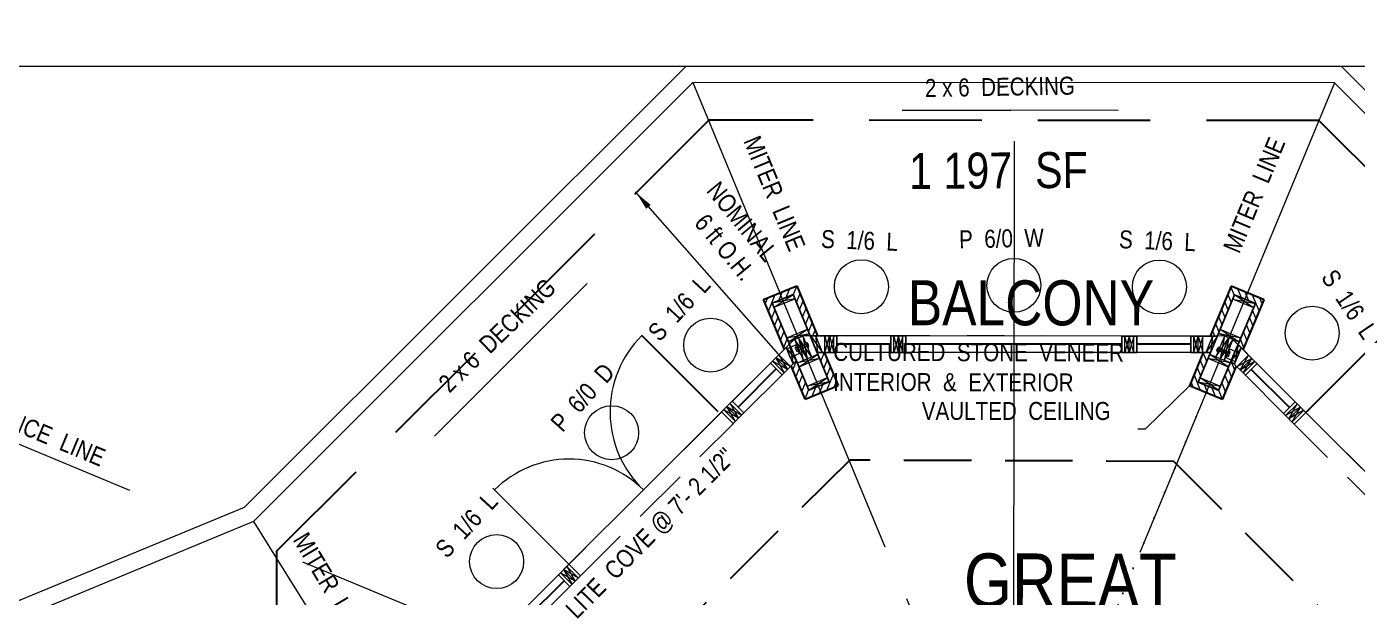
# Model space of a CAD drawing. Header units: inches. Extents: x 279 to 11006, y 233 to 7807.
# Drawn here: x 2519.5 to 2963.4, y 2235.7 to 2426.3 of the extents above; entities that cross this region are included whole.
import ezdxf

# ---------------------------------------------------------------- set-up
doc = ezdxf.new("R2010")
doc.units = ezdxf.units.IN
doc.header["$MEASUREMENT"] = 0
for name, pattern in [('ACAD_ISO07W100', [3, 0, -3]), ('CENTER', [2, 1.25, -0.25, 0.25, -0.25]), ('HIDDEN', [0.375, 0.25, -0.125])]:
    doc.linetypes.add(name, pattern=pattern)
for name, color, linetype, lineweight in [('BALCONY', 7, 'Continuous', 9), ('DOORS', 7, 'Continuous', 30), ('FOUNDATION', 7, 'HIDDEN', 20), ('GRID', 1, 'CENTER', 20), ('GRID LAYOUT', 1, 'Continuous', 9), ('LAYOUT', 6, 'Continuous', 9), ('LITE COVE', 7, 'HIDDEN', 30), ('MASONRY', 16, 'HIDDEN', 30), ('ROOF BEAMS', 3, 'HIDDEN', 30), ('ROOFLINE', 7, 'HIDDEN', 30), ('WALL FRAMING', 7, 'Continuous', 30), ('WINDOWS', 5, 'Continuous', 30)]:
    doc.layers.add(name, color=color, linetype=linetype, lineweight=lineweight)
doc.layers.add('TEXT', color=250, linetype='Continuous')
doc.layers.add('WALLS', color=5, linetype='Continuous')
doc.styles.add('ARCHENTLTD', font='technical.ttf', dxfattribs={"height": 0.1875})
doc.dimstyles.new('ARCHENTLTD', dxfattribs={"dimscale": 0.05, "dimtxt": 0.1875, "dimasz": 3, "dimexe": 9, "dimexo": 1, "dimgap": 2.5, "dimtad": 0, "dimdec": 1, "dimzin": 1, "dimdsep": 46, "dimlunit": 4, "dimtxsty": 'ARCHENTLTD', "dimblk": 'ARCHTICK', "dimcen": 6, "dimclrd": 256, "dimclre": 256, "dimclrt": 256, "dimaunit": 1, "dimadec": 0, "dimazin": 0, "dimtfac": 1, "dimtdec": 1, "dimtofl": 0, "dimtmove": 1, "dimatfit": 3, "dimldrblk": 'ARCHTICK', "dimfxl": 1, "dimfrac": 2, "dimtolj": 1, "dimtzin": 0, "dimlwd": 9, "dimlwe": 9, "dimarcsym": 0})
pattern_1 = [(292.444006, (16220.7924, 5792.8756), (1.73297453, 0.71583818), [])]
pattern_2 = [(247.45546, (-10516.9952, 5816.3332), (-1.73171582, 0.71887782), [])]

# ---------------------------------------------------------------- blocks, each defined once
blk = doc.blocks.new('_ArchTick')
at = {"color": 0, "linetype": 'ByBlock', "const_width": 0.15}
blk.add_lwpolyline([(-0.5, -0.5), (0.5, 0.5)], dxfattribs=at)

msp = doc.modelspace()

# ---------------------------------------------------------------- hatches: boundary and pattern name
at = {"layer": 'MASONRY', "lineweight": 9, "ltscale": 75}
h = msp.add_hatch(dxfattribs=at)
h.set_pattern_fill('ANSI31', color=256, scale=15, angle=67.5, style=0)
h.set_pattern_definition(pattern_2)
h.paths.add_polyline_path([(2774.04, 2320.24), (2772.32, 2318.52), (2765.33, 2335.16), (2776.42, 2339.77), (2783.34, 2323.09), (2780.9, 2323.09), (2775.2, 2336.83), (2768.28, 2333.95)])
h = msp.add_hatch(dxfattribs=at)
h.set_pattern_fill('ANSI31', color=256, scale=15, angle=67.5, style=0)
h.set_pattern_definition(pattern_1)
h.paths.add_polyline_path([(2923.64, 2320.11), (2925.36, 2318.39), (2932.38, 2335.02), (2921.3, 2339.64), (2914.35, 2322.97), (2916.78, 2322.97), (2922.51, 2336.7), (2929.43, 2333.81)])
h = msp.add_hatch(dxfattribs=at)
h.set_pattern_fill('ANSI31', color=256, scale=15, angle=67.5, style=0)
h.set_pattern_definition(pattern_2)
h.paths.add_polyline_path([(2780.43, 2304.88), (2783.84, 2306.3), (2784.7, 2304.22), (2779.22, 2301.94), (2774.57, 2313), (2776.29, 2314.71)])
h.paths.add_polyline_path([(2790.23, 2306.51), (2784.7, 2304.22), (2783.84, 2306.3), (2787.28, 2307.73), (2783.19, 2317.59), (2785.63, 2317.59)])
h = msp.add_hatch(dxfattribs=at)
h.set_pattern_fill('ANSI31', color=256, scale=15, angle=67.5, style=0)
h.set_pattern_definition(pattern_1)
h.paths.add_polyline_path([(2923.1, 2312.87), (2921.38, 2314.59), (2917.23, 2304.76), (2913.81, 2306.19), (2912.95, 2304.11), (2918.43, 2301.82)])
h.paths.add_polyline_path([(2914.49, 2317.47), (2912.05, 2317.48), (2907.43, 2306.41), (2912.95, 2304.11), (2913.81, 2306.19), (2910.38, 2307.62)])
at = {"layer": 'WALL FRAMING', "lineweight": 9, "ltscale": 150}
for points in [[(2775.03, 2318.18, -1), (2775.03, 2317.55, -1)], [(2921.93, 2316.73, 1), (2921.93, 2316.11, 1)]]:
    msp.add_hatch(color=256, dxfattribs=at).paths.add_polyline_path(points)

# ---------------------------------------------------------------- linework, layer by layer
at = {"layer": 'BALCONY', "color": 3, "linetype": 'ByBlock', "lineweight": 20, "ltscale": 50}
for p, q in [((2739.54, 2413.06), (2592.12, 2265.79)), ((2958.1, 2412.95), (2739.54, 2413.06)), ((2958.1, 2412.95), (3105.16, 2265.75)), ((2592.12, 2265.79), (2472.25, 2216.17))]:
    msp.add_line(p, q, dxfattribs=at)
at = {"layer": 'BALCONY', "lineweight": 20, "ltscale": 50}
for p, q in [((2741.81, 2407.56), (2595.24, 2261.13)), ((2955.82, 2407.45), (2741.81, 2407.56)), ((2955.82, 2407.45), (3102.04, 2261.09)), ((2595.24, 2261.13), (2472.25, 2210.22))]:
    msp.add_line(p, q, dxfattribs=at)
at = {"layer": 'DOORS', "ltscale": 75}
for p, q in [((2750.22, 2297.67), (2724.73, 2323.19)), ((2971.69, 2322.91), (2946.24, 2297.48))]:
    msp.add_line(p, q, dxfattribs=at)
at = {"layer": 'DOORS', "lineweight": 20, "ltscale": 75}
for p, q in [((2700.41, 2246.82), (2751.39, 2297.66)), ((2997.13, 2246.55), (2946.24, 2297.48))]:
    msp.add_line(p, q, dxfattribs=at)
at = {"layer": 'DOORS', "color": 7, "linetype": 'Continuous', "lineweight": 20, "ltscale": 7.5}
for centre in [(2797.99, 2339.44), (2848.86, 2339.9), (2897.39, 2339.35), (2948.37, 2323.96), (2747.71, 2319.95), (2714.68, 2290.71), (2676.31, 2247.69)]:
    msp.add_circle(centre, 9, dxfattribs=at)
at = {"layer": 'DOORS', "lineweight": 9, "ltscale": 75}
for centre, radius, start, end in [((2750.22, 2297.67), 36.07, 134.972, 226.3012), ((2700.46, 2246.77), 35.12, 44.972, 134.972)]:
    msp.add_arc(centre, radius, start, end, dxfattribs=at)
at = {"layer": 'FOUNDATION', "color": 7, "linetype": 'Continuous', "lineweight": 9, "ltscale": 25}
for p, q in [((2741.81, 2407.56), (2770.82, 2337.44)), ((2955.82, 2407.45), (2926.75, 2337.37)), ((2595.24, 2261.13), (2674.88, 2132.83))]:
    msp.add_line(p, q, dxfattribs=at)
msp.add_solid([(2726.19, 2365.46), (2723.02, 2370.65), (2727.7, 2366.76)], dxfattribs=at)
at = {"layer": 'GRID', "color": 2, "lineweight": 9, "ltscale": 75}
for p, q in [((2920.61, 1975.32), (2770.82, 2337.44)), ((2926.75, 2337.37), (2776.61, 1975.39))]:
    msp.add_line(p, q, dxfattribs=at)
at = {"layer": 'GRID', "ltscale": 50}
for p, q in [((2776.78, 2323.04), (2674.95, 2221.32)), ((2920.78, 2322.97), (2776.78, 2323.04)), ((2920.78, 2322.97), (3022.55, 2221.1))]:
    msp.add_line(p, q, dxfattribs=at)
at = {"layer": 'GRID LAYOUT', "color": 3, "ltscale": 25}
msp.add_line((278.93, 2413.01), (9487.04, 2413.01), dxfattribs=at)
at = {"layer": 'LAYOUT', "color": 6, "linetype": 'CENTER', "lineweight": 5, "ltscale": 250}
for p, q in [((2849.34, 2887.98), (2848.21, 1601.22)), ((1688.03, 2631.06), (3956.97, 1689.05))]:
    msp.add_line(p, q, dxfattribs=at)
at = {"layer": 'LITE COVE', "color": 7, "linetype": 'ACAD_ISO07W100', "lineweight": 30, "ltscale": 3}
msp.add_line((2864.26, 2186.67), (2918.53, 2317.44), dxfattribs=at)
at = {"layer": 'LITE COVE', "ltscale": 90}
for p, q in [((2794.14, 2281.56), (2703.48, 2191.78)), ((2902.18, 2281.14), (2794.14, 2281.56)), ((2902.18, 2281.14), (2991.86, 2191.37))]:
    msp.add_line(p, q, dxfattribs=at)
at = {"layer": 'MASONRY', "linetype": 'Continuous', "lineweight": 30, "ltscale": 1.5}
for p, q in [((2765.33, 2335.16), (2776.42, 2339.77)), ((2776.42, 2339.77), (2783.34, 2323.09)), ((2921.3, 2339.64), (2914.35, 2322.97)), ((2932.38, 2335.02), (2921.3, 2339.64)), ((2772.32, 2318.52), (2765.33, 2335.16)), ((2925.36, 2318.39), (2932.38, 2335.02)), ((2779.22, 2301.94), (2774.57, 2313)), ((2918.43, 2301.82), (2923.1, 2312.87)), ((2779.22, 2301.94), (2790.23, 2306.51)), ((2918.43, 2301.82), (2907.43, 2306.41))]:
    msp.add_line(p, q, dxfattribs=at)
at = {"layer": 'MASONRY', "linetype": 'Continuous', "ltscale": 1.5}
for p, q in [((2785.63, 2317.59), (2790.23, 2306.51)), ((2912.05, 2317.48), (2907.43, 2306.41))]:
    msp.add_line(p, q, dxfattribs=at)
at = {"layer": 'ROOF BEAMS', "lineweight": 20, "ltscale": 75}
for p, q in [((2704.3, 2242.92), (2755.28, 2293.77)), ((2993.24, 2242.66), (2942.35, 2293.6))]:
    msp.add_line(p, q, dxfattribs=at)
at = {"layer": 'ROOFLINE', "linetype": 'HIDDEN', "ltscale": 150}
for p, q in [((2602.9, 2251.22), (2747.02, 2394.96)), ((2950.62, 2394.91), (2747.01, 2395.01)), ((3094.63, 2250.82), (2950.64, 2394.96)), ((2602.9, 2251.23), (2602.88, 2214.64))]:
    msp.add_line(p, q, dxfattribs=at)
at = {"layer": 'WALL FRAMING', "lineweight": 9, "ltscale": 150}
for p, q in [((2775.78, 2335.44), (2768.28, 2333.95)), ((2768.86, 2332.57), (2775.2, 2336.83)), ((2921.93, 2335.31), (2929.43, 2333.81)), ((2928.84, 2332.43), (2922.51, 2336.7)), ((2773.18, 2322.38), (2780.67, 2323.88)), ((2773.72, 2320.99), (2780.04, 2325.25)), ((2775.66, 2321.81), (2779.91, 2315.5)), ((2781.31, 2316.03), (2777.05, 2322.38)), ((2777.05, 2322.38), (2778.54, 2314.88)), ((2778.44, 2322.96), (2779.91, 2315.45)), ((2781.05, 2323.11), (2784.96, 2317.61)), ((2782.67, 2323.11), (2783.34, 2317.61)), ((2787.34, 2317.54), (2785.84, 2323.03)), ((2785.84, 2317.54), (2787.34, 2323.03)), ((2788.84, 2323.03), (2787.34, 2317.54)), ((2787.34, 2323.03), (2788.84, 2317.54)), ((2810.34, 2323.03), (2808.84, 2317.53)), ((2810.34, 2317.53), (2808.84, 2323.03)), ((2811.84, 2317.52), (2810.34, 2323.03)), ((2811.84, 2323.02), (2810.34, 2317.53)), ((2887.34, 2317.49), (2885.84, 2322.98)), ((2887.34, 2322.97), (2885.84, 2317.49)), ((2888.84, 2317.49), (2887.34, 2322.97)), ((2888.84, 2322.97), (2887.34, 2317.49)), ((2910.34, 2317.48), (2908.84, 2322.96)), ((2908.84, 2317.48), (2910.34, 2322.96)), ((2911.84, 2322.96), (2910.34, 2317.48)), ((2910.34, 2322.96), (2911.84, 2317.48)), ((2916.78, 2322.97), (2912.87, 2317.47)), ((2915.16, 2322.97), (2914.49, 2317.47)), ((2916.27, 2316.02), (2920.53, 2322.37)), ((2924.56, 2322.3), (2917.08, 2323.79)), ((2919.14, 2322.94), (2917.65, 2315.44)), ((2921.91, 2321.79), (2917.65, 2315.44)), ((2924.03, 2320.91), (2917.7, 2325.17)), ((2920.53, 2322.37), (2919.04, 2314.86)), ((2776.36, 2314.81), (2772.94, 2319.24)), ((2773.08, 2318.73), (2776.31, 2320.12)), ((2774.28, 2315.85), (2773.08, 2318.73)), ((2774.06, 2320.29), (2775.27, 2313.73)), ((2776.4, 2319.33), (2775.93, 2319.13)), ((2776.56, 2317.66), (2775.93, 2319.13)), ((2777.32, 2317.15), (2776.09, 2320.03)), ((2776.55, 2318.93), (2780.13, 2320.47)), ((2777.03, 2317.86), (2776.56, 2317.66)), ((2776.85, 2318.25), (2780.43, 2319.78)), ((2779.42, 2320.58), (2779.88, 2320.77)), ((2780, 2319.19), (2780.45, 2319.39)), ((2780.43, 2319.78), (2780.13, 2320.47)), ((2916.98, 2317.73), (2916.52, 2317.93)), ((2916.55, 2318.33), (2916.85, 2319.02)), ((2920.13, 2316.79), (2916.55, 2318.33)), ((2920.42, 2317.48), (2916.85, 2319.02)), ((2917.56, 2319.12), (2917.1, 2319.32)), ((2919.66, 2315.7), (2920.89, 2318.57)), ((2920.42, 2316.2), (2921.05, 2317.67)), ((2920.58, 2317.88), (2921.05, 2317.67)), ((2923.9, 2317.28), (2920.67, 2318.66)), ((2921.33, 2314.64), (2924.75, 2319.06)), ((2923.63, 2320.11), (2922.41, 2313.56)), ((2922.7, 2314.39), (2923.9, 2317.28)), ((2773.31, 2311.8), (2768.36, 2314.63)), ((2774.37, 2312.86), (2769.42, 2315.69)), ((2769.42, 2315.69), (2772.25, 2310.74)), ((2770.48, 2316.75), (2773.31, 2311.8)), ((2774.28, 2315.85), (2777.5, 2317.23)), ((2776.68, 2314.1), (2784.07, 2315.55)), ((2777.21, 2312.7), (2783.49, 2316.94)), ((2921.03, 2314), (2913.65, 2315.45)), ((2920.5, 2312.59), (2914.22, 2316.83)), ((2922.7, 2314.39), (2919.47, 2315.78)), ((2919.94, 2316.4), (2920.42, 2316.2)), ((2928.23, 2315.53), (2923.27, 2312.7)), ((2924.33, 2311.64), (2927.17, 2316.59)), ((2929.28, 2314.46), (2924.33, 2311.64)), ((2925.39, 2310.57), (2928.23, 2315.53)), ((2780.43, 2304.88), (2786.71, 2309.11)), ((2917.26, 2304.83), (2910.95, 2309)), ((2787.28, 2307.73), (2779.85, 2306.27)), ((2917.81, 2306.14), (2910.38, 2307.62)), ((2754.21, 2300.5), (2757.04, 2295.55)), ((2940.58, 2295.36), (2943.41, 2300.31)), ((2757.04, 2295.55), (2752.08, 2298.38)), ((2755.98, 2294.49), (2753.14, 2299.44)), ((2753.14, 2299.44), (2758.1, 2296.61)), ((2944.48, 2299.26), (2939.52, 2296.43)), ((2945.54, 2298.19), (2940.58, 2295.36)), ((2941.64, 2294.3), (2944.48, 2299.26)), ((2702.56, 2241.13), (2697.61, 2243.96)), ((2703.62, 2242.19), (2698.67, 2245.03)), ((2698.67, 2245.03), (2701.5, 2240.07)), ((2699.73, 2246.09), (2702.56, 2241.13))]:
    msp.add_line(p, q, dxfattribs=at)
at = {"layer": 'WALL FRAMING', "lineweight": 20, "ltscale": 1.5}
for p, q in [((2768.86, 2332.57), (2775.78, 2335.44)), ((2928.85, 2332.43), (2921.93, 2335.31)), ((2773.13, 2322.37), (2780.04, 2325.25)), ((2773.7, 2320.99), (2780.62, 2323.87)), ((2782.67, 2323.11), (2784.96, 2317.61)), ((2915.16, 2322.97), (2912.87, 2317.47)), ((2924.04, 2320.9), (2917.12, 2323.78)), ((2924.62, 2322.29), (2917.7, 2325.17)), ((2775.27, 2313.73), (2772.94, 2319.24)), ((2922.41, 2313.56), (2924.75, 2319.06)), ((2776.63, 2314.08), (2783.49, 2316.94)), ((2777.21, 2312.7), (2784.07, 2315.55)), ((2920.5, 2312.59), (2913.65, 2315.45)), ((2921.08, 2313.98), (2914.22, 2316.83)), ((2779.85, 2306.27), (2786.71, 2309.11)), ((2917.81, 2306.14), (2910.95, 2309))]:
    msp.add_line(p, q, dxfattribs=at)
at = {"layer": 'WALL FRAMING', "lineweight": 20, "ltscale": 150}
for p, q in [((2775.66, 2321.81), (2778.54, 2314.88)), ((2777.05, 2322.38), (2779.92, 2315.45)), ((2778.44, 2322.96), (2781.31, 2316.03)), ((2919.14, 2322.94), (2916.27, 2316.01)), ((2920.53, 2322.37), (2917.65, 2315.44)), ((2921.91, 2321.79), (2919.04, 2314.86)), ((2780.45, 2319.39), (2779.88, 2320.77)), ((2916.52, 2317.93), (2917.1, 2319.32))]:
    msp.add_line(p, q, dxfattribs=at)
at = {"layer": 'WALL FRAMING', "lineweight": 20, "ltscale": 50}
for p, q in [((2785.84, 2317.54), (2785.84, 2323.03)), ((2787.34, 2317.54), (2787.34, 2323.03)), ((2788.84, 2317.54), (2788.84, 2323.03)), ((2808.84, 2317.53), (2808.84, 2323.03)), ((2810.34, 2317.53), (2810.34, 2323.02)), ((2811.84, 2317.53), (2811.84, 2323.02)), ((2885.84, 2317.49), (2885.84, 2322.98)), ((2887.34, 2317.49), (2887.34, 2322.97)), ((2888.84, 2317.49), (2888.84, 2322.97)), ((2908.84, 2317.48), (2908.84, 2322.96)), ((2910.34, 2317.48), (2910.34, 2322.96)), ((2911.84, 2317.48), (2911.84, 2322.96)), ((2772.25, 2310.74), (2768.36, 2314.64)), ((2773.31, 2311.8), (2769.42, 2315.7)), ((2774.37, 2312.86), (2770.48, 2316.76)), ((2923.27, 2312.7), (2927.17, 2316.59)), ((2924.33, 2311.64), (2928.23, 2315.53)), ((2925.39, 2310.57), (2929.29, 2314.47)), ((2758.1, 2296.61), (2754.21, 2300.5)), ((2939.52, 2296.43), (2943.42, 2300.32)), ((2755.98, 2294.49), (2752.08, 2298.38)), ((2757.04, 2295.55), (2753.14, 2299.44)), ((2940.58, 2295.36), (2944.48, 2299.26)), ((2941.64, 2294.3), (2945.54, 2298.2)), ((2701.5, 2240.07), (2697.6, 2243.97)), ((2702.56, 2241.13), (2698.67, 2245.03)), ((2703.62, 2242.19), (2699.73, 2246.09))]:
    msp.add_line(p, q, dxfattribs=at)
at = {"layer": 'WALLS', "color": 7, "ltscale": 1.5}
for p, q in [((2768.28, 2333.95), (2775.2, 2336.83)), ((2775.2, 2336.83), (2787.28, 2307.73)), ((2922.51, 2336.7), (2910.38, 2307.62)), ((2929.43, 2333.81), (2922.51, 2336.7)), ((2780.49, 2304.91), (2768.28, 2333.95)), ((2917.17, 2304.79), (2929.43, 2333.81)), ((2780.43, 2304.88), (2787.28, 2307.73)), ((2917.23, 2304.76), (2910.38, 2307.62))]:
    msp.add_line(p, q, dxfattribs=at)
at = {"layer": 'WALLS', "color": 4, "ltscale": 75}
for p, q in [((2789.84, 2323.04), (2780.93, 2323.04)), ((2812.84, 2323.02), (2807.84, 2323.03)), ((2889.84, 2322.99), (2884.84, 2322.99)), ((2916.78, 2322.97), (2907.84, 2322.98)), ((2774.02, 2320.29), (2767.65, 2313.93)), ((2929.99, 2313.75), (2923.64, 2320.11)), ((2754.92, 2301.2), (2751.38, 2297.67)), ((2946.24, 2297.48), (2942.71, 2301.02)), ((2700.44, 2246.78), (2696.91, 2243.25))]:
    msp.add_line(p, q, dxfattribs=at)
at = {"layer": 'WALLS', "color": 4, "lineweight": 20, "ltscale": 75}
for p, q in [((2807.84, 2323.03), (2789.84, 2323.04)), ((2884.84, 2322.99), (2812.84, 2323.02)), ((2907.84, 2322.98), (2889.84, 2322.99)), ((2942.71, 2301.02), (2929.99, 2313.75)), ((2696.91, 2243.25), (2684.17, 2230.53))]:
    msp.add_line(p, q, dxfattribs=at)
at = {"layer": 'WALLS', "color": 4, "ltscale": 50}
for p, q in [((2789.84, 2317.54), (2789.84, 2323.03)), ((2807.84, 2317.53), (2807.84, 2323.03)), ((2812.84, 2317.52), (2812.84, 2323.02)), ((2884.84, 2317.49), (2884.84, 2322.98)), ((2889.84, 2317.49), (2889.84, 2322.97)), ((2907.84, 2317.48), (2907.84, 2322.96)), ((2789.84, 2317.54), (2783.21, 2317.54)), ((2812.84, 2317.52), (2807.84, 2317.53)), ((2889.84, 2317.49), (2884.84, 2317.49)), ((2914.49, 2317.47), (2907.84, 2317.48)), ((2771.54, 2310.03), (2767.65, 2313.93)), ((2776.32, 2314.81), (2771.54, 2310.03)), ((2921.33, 2314.64), (2926.1, 2309.87)), ((2926.1, 2309.87), (2930, 2313.76)), ((2758.8, 2297.31), (2754.91, 2301.21)), ((2938.82, 2297.13), (2942.72, 2301.03)), ((2755.27, 2293.78), (2751.38, 2297.68)), ((2758.8, 2297.31), (2755.27, 2293.78)), ((2938.82, 2297.13), (2942.35, 2293.6)), ((2942.35, 2293.6), (2946.25, 2297.49)), ((2704.33, 2242.89), (2700.43, 2246.79)), ((2700.79, 2239.36), (2696.9, 2243.26)), ((2704.33, 2242.89), (2700.79, 2239.36))]:
    msp.add_line(p, q, dxfattribs=at)
at = {"layer": 'WALLS', "color": 4, "lineweight": 20, "ltscale": 50}
for p, q in [((2807.84, 2317.53), (2789.84, 2317.54)), ((2884.84, 2317.49), (2812.84, 2317.52)), ((2907.84, 2317.48), (2889.84, 2317.49)), ((2926.1, 2309.87), (2938.82, 2297.13)), ((2700.79, 2239.36), (2688.06, 2226.64))]:
    msp.add_line(p, q, dxfattribs=at)
at = {"layer": 'WALLS', "color": 4, "lineweight": 9, "ltscale": 75}
msp.add_line((2767.65, 2313.93), (2754.92, 2301.2), dxfattribs=at)
at = {"layer": 'WALLS', "color": 4, "lineweight": 9, "ltscale": 50}
msp.add_line((2771.54, 2310.03), (2758.8, 2297.31), dxfattribs=at)
at = {"layer": 'WALLS', "ltscale": 75}
msp.add_line((2675.05, 2272.2), (2700.44, 2246.78), dxfattribs=at)
at = {"layer": 'WINDOWS', "ltscale": 75}
for p, q in [((2807.84, 2320.27), (2789.84, 2320.28)), ((2884.84, 2320.23), (2812.84, 2320.27)), ((2907.84, 2320.22), (2889.84, 2320.23)), ((2769.59, 2311.98), (2756.86, 2299.26)), ((2940.77, 2299.08), (2928.05, 2311.82)), ((2698.85, 2241.31), (2686.11, 2228.59))]:
    msp.add_line(p, q, dxfattribs=at)

# ---------------------------------------------------------------- texts
at = {"layer": 'DOORS', "color": 7, "linetype": 'Continuous', "lineweight": 30, "ltscale": 1.5, "char_height": 6, "style": 'ARCHENTLTD'}
for s, insert, attachment_point, rotation in [('2 x 6  DECKING\\P{\\H1.999x;  }', (2819.53, 2386.65), 7, 0.9754), ('MITER  LINE\\P{\\H1.999x;  }', (2759.18, 2344.62), 9, 292.4258), ('MITER  LINE\\P{\\H1.999x;  }', (2938.81, 2344.07), 7, 67.4691), ('NOMINAL\\P6 ft O.H.\\P{\\H1.999x;  }', (2745.89, 2330.58), 9, 309.6446), ('S  1/6  L\\P{\\H1.999x;  }', (2783.79, 2336.36), 7, 357.6323), ('P  6/0  W\\P{\\H1.999x;  }', (2831.01, 2336.14), 7, 1.2926), ('S  1/6  L\\P{\\H1.999x;  }', (2883.18, 2336.26), 7, 357.6323), ('S  1/6  L\\P{\\H1.999x;  }', (2937.83, 2333.46), 7, 304.1812), ('2 x 6  DECKING\\P{\\H1.999x;  }', (2707.75, 2326.86), 9, 43.9126), ('S  1/6  L\\P{\\H1.999x;  }', (2759.87, 2328.7), 9, 47.2654), ('LAYOUT  REFERENCE  LINE\\P{\\H1.999x;  }', (2452.26, 2300.19), 7, 337.3531), ('CULTURED  STONE  VENEER\\PINTERIOR  &  EXTERIOR\\P{\\H1.999x;  }', (2788.54, 2288.6), 7, 359.8531), ('P  6/0  D\\P{\\H1.999x;  }', (2728.12, 2299.77), 9, 48.1862), ('S  1/6  L\\P{\\H1.999x;  }', (2688.94, 2256.37), 9, 47.2654), ('MITER  LINE\\P{\\H1.999x;  }', (2615.22, 2212.04), 9, 300.9134)]:
    msp.add_mtext(s, dxfattribs=dict(at, insert=insert, attachment_point=attachment_point, rotation=rotation))
at = {"layer": 'TEXT', "linetype": 'Continuous', "width": 271, "attachment_point": 9, "style": 'ARCHENTLTD'}
for s, insert, char_height, rotation in [('1 197  SF', (2873.53, 2372.28), 12, 0.4065), ('   \\P  BALCONY', (2895.59, 2326.31), 15, 359.944), ('   GREAT\\P   ROOM', (2903.18, 2202.09), 18, 359.944)]:
    msp.add_mtext(s, dxfattribs=dict(at, insert=insert, char_height=char_height, rotation=rotation))
at = {"layer": 'TEXT', "color": 7, "linetype": 'Continuous', "lineweight": 30, "ltscale": 1.5, "insert": (2849.63, 2277.94), "char_height": 6, "attachment_point": 5, "rotation": 359.9632, "style": 'ARCHENTLTD'}
msp.add_mtext('VAULTED  CEILING\\P\\P\\P\\P  ', dxfattribs=at)
at = {"layer": 'TEXT', "color": 7, "linetype": 'Continuous', "lineweight": 9, "insert": (2718.11, 2213.31), "char_height": 6, "attachment_point": 7, "rotation": 45.25, "style": 'ARCHENTLTD'}
msp.add_mtext('LITE  COVE @ 7\'- 2 1/2"\\P\\P  ', dxfattribs=at)

# ---------------------------------------------------------------- leaders
at = {"layer": 'FOUNDATION', "color": 7, "linetype": 'Continuous', "lineweight": 9, "ltscale": 25}
for points in [[(2811.65, 2398.39), (2847.84, 2398.32)], [(2883.62, 2398.23), (2847.84, 2398.32)], [(2770.35, 2316.91), (2722.6, 2371.08)], [(2706.52, 2340.5), (2680.93, 2314.91)], [(2655.64, 2289.59), (2680.93, 2314.91)]]:
    msp.add_leader(points, dimstyle='ARCHENTLTD', override={"dimgap": 1, "dimtad": 0}, dxfattribs=at)
at = {"layer": 'TEXT', "color": 7, "linetype": 'Continuous', "lineweight": 9, "ltscale": 25}
msp.add_leader([(2907.43, 2306.41), (2892.69, 2291.84), (2890.19, 2291.87)], dimstyle='ARCHENTLTD', override={"dimgap": 1, "dimtad": 0}, dxfattribs=at)

doc.saveas('drawing.dxf')
